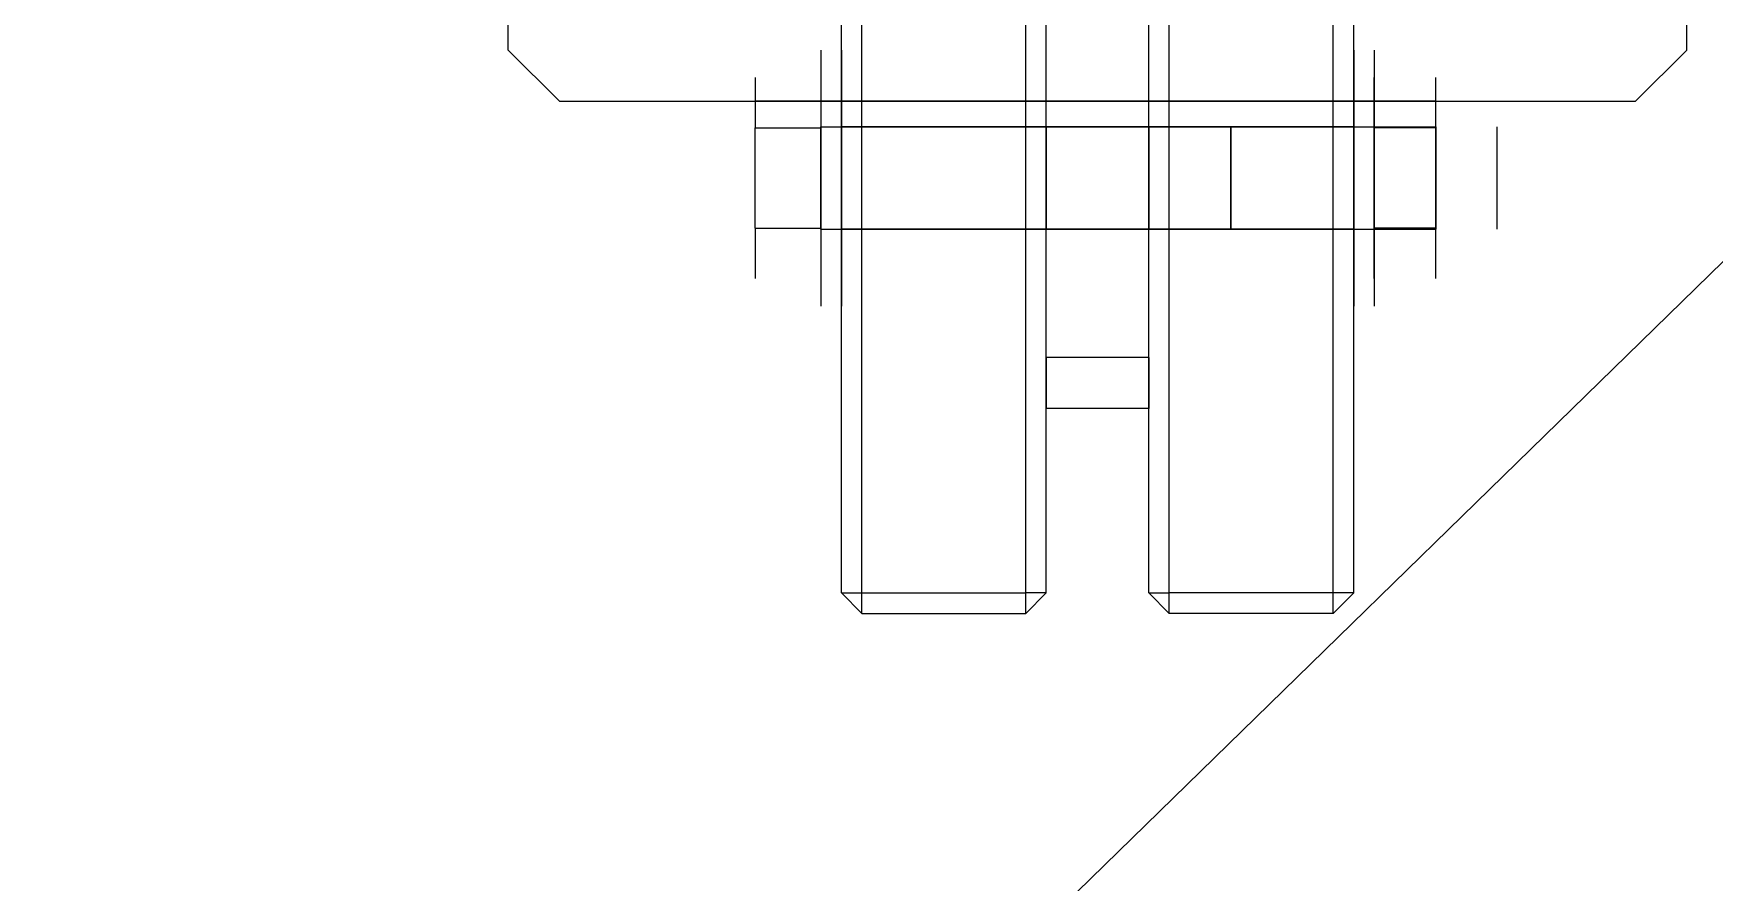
# Model space of a CAD drawing. Extents: x 0 to 2438, y 0 to 2056.
# Drawn here: x 1010.4 to 1092.4, y 703 to 744.4 of the extents above; entities that cross this region are included whole.
import ezdxf

# ---------------------------------------------------------------- set-up
doc = ezdxf.new("R2010")
doc.units = 0
doc.layers.get('0').update_dxf_attribs({"linetype": 'CONTINUOUS'})

msp = doc.modelspace()

# ---------------------------------------------------------------- linework, layer by layer
at = {"color": 253}
for p, q in [((1049.77, 717.134), (1049.77, 1265.13)), ((1050.77, 717.134), (1050.77, 1265.13)), ((1058.77, 717.134), (1058.77, 1265.13)), ((1059.77, 717.134), (1059.77, 1265.13)), ((1064.77, 717.134), (1064.77, 1265.13)), ((1065.77, 717.134), (1065.77, 1265.13)), ((1073.77, 717.134), (1073.77, 1265.13)), ((1074.77, 717.134), (1074.77, 1265.13)), ((1059.77, 728.634), (1059.77, 881.133)), ((1059.77, 741.133), (1059.77, 823.634)), ((1064.77, 741.133), (1064.77, 823.634)), ((1033.52, 743.634), (1033.52, 821.133)), ((1091.02, 743.634), (1091.02, 821.133)), ((1132.58, 772.16), (429.817, 86.133)), ((1132.58, 772.16), (429.817, 86.133)), ((1132.58, 772.16), (429.817, 86.133)), ((1033.52, 743.634), (1036.02, 741.133)), ((1048.77, 743.634), (1048.77, 731.132)), ((1049.77, 737.383), (1049.77, 743.634)), ((1049.77, 743.634), (1049.77, 731.132)), ((1074.77, 737.383), (1074.77, 743.634)), ((1074.77, 743.634), (1074.77, 731.132)), ((1075.77, 743.634), (1075.77, 731.132)), ((1088.52, 741.133), (1091.02, 743.634)), ((1045.57, 742.29), (1045.57, 739.838)), ((1048.77, 742.29), (1048.77, 739.838)), ((1048.77, 742.29), (1048.77, 739.838)), ((1075.77, 739.838), (1075.77, 742.29)), ((1075.77, 739.838), (1075.77, 742.29)), ((1078.77, 739.838), (1078.77, 742.29)), ((1036.02, 741.133), (1088.52, 741.133)), ((1059.77, 741.133), (1045.57, 741.133)), ((1064.77, 741.133), (1059.77, 741.133)), ((1059.77, 728.634), (1059.77, 741.133)), ((1078.77, 741.133), (1064.77, 741.133)), ((1064.77, 728.634), (1064.77, 741.133)), ((1045.57, 734.931), (1045.57, 739.838)), ((1045.57, 739.838), (1048.77, 739.838)), ((1048.77, 737.383), (1048.77, 739.881)), ((1048.77, 739.881), (1048.77, 734.882)), ((1048.77, 739.838), (1048.77, 739.881)), ((1048.77, 739.881), (1048.77, 739.838)), ((1048.77, 739.881), (1049.77, 739.881)), ((1048.77, 739.881), (1068.77, 739.881)), ((1048.77, 739.838), (1048.77, 739.027)), ((1048.77, 739.027), (1048.77, 739.838)), ((1048.77, 734.931), (1048.77, 739.838)), ((1048.77, 734.931), (1048.77, 739.838)), ((1049.77, 737.383), (1049.77, 739.881)), ((1049.77, 739.881), (1049.77, 734.882)), ((1049.77, 737.383), (1049.77, 739.881)), ((1049.77, 739.881), (1049.77, 734.882)), ((1059.77, 739.881), (1049.77, 739.881)), ((1059.77, 737.383), (1059.77, 739.881)), ((1059.77, 739.881), (1059.77, 734.882)), ((1059.77, 737.383), (1059.77, 739.881)), ((1059.77, 739.881), (1059.77, 734.882)), ((1064.77, 739.881), (1059.77, 739.881)), ((1064.77, 737.383), (1064.77, 739.881)), ((1064.77, 739.881), (1064.77, 734.882)), ((1064.77, 737.383), (1064.77, 739.881)), ((1064.77, 739.881), (1064.77, 734.882)), ((1074.77, 739.881), (1064.77, 739.881)), ((1068.77, 734.882), (1068.77, 739.881)), ((1068.77, 739.881), (1068.77, 737.383)), ((1068.77, 739.881), (1078.77, 739.881)), ((1074.77, 737.383), (1074.77, 739.881)), ((1074.77, 739.881), (1074.77, 734.882)), ((1074.77, 737.383), (1074.77, 739.881)), ((1074.77, 739.881), (1074.77, 734.882)), ((1074.77, 739.881), (1075.77, 739.881)), ((1075.77, 737.383), (1075.77, 739.881)), ((1075.77, 739.881), (1075.77, 734.882)), ((1075.77, 737.383), (1075.77, 739.881)), ((1075.77, 739.881), (1075.77, 734.882)), ((1075.77, 739.881), (1078.77, 739.881)), ((1075.77, 739.838), (1075.77, 734.931)), ((1078.77, 739.838), (1075.77, 739.838)), ((1075.77, 739.838), (1075.77, 734.931)), ((1078.77, 737.383), (1078.77, 739.881)), ((1078.77, 739.881), (1078.77, 734.882)), ((1078.77, 739.838), (1078.77, 734.931)), ((1081.77, 734.882), (1081.77, 739.881)), ((1048.77, 739.027), (1048.77, 738.195)), ((1048.77, 738.195), (1048.77, 739.027)), ((1048.77, 738.195), (1048.77, 737.383)), ((1048.77, 736.572), (1048.77, 738.195)), ((1048.77, 734.882), (1048.77, 737.383)), ((1048.77, 737.383), (1048.77, 736.572)), ((1049.77, 731.132), (1049.77, 737.383)), ((1049.77, 734.882), (1049.77, 737.383)), ((1049.77, 734.882), (1049.77, 737.383)), ((1059.77, 734.882), (1059.77, 737.383)), ((1059.77, 734.882), (1059.77, 737.383)), ((1064.77, 734.882), (1064.77, 737.383)), ((1064.77, 734.882), (1064.77, 737.383)), ((1068.77, 737.383), (1068.77, 734.882)), ((1074.77, 731.132), (1074.77, 737.383)), ((1074.77, 734.882), (1074.77, 737.383)), ((1074.77, 734.882), (1074.77, 737.383)), ((1075.77, 734.882), (1075.77, 737.383)), ((1075.77, 734.882), (1075.77, 737.383)), ((1078.77, 734.882), (1078.77, 737.383)), ((1048.77, 735.743), (1048.77, 736.572)), ((1048.77, 736.572), (1048.77, 735.743)), ((1048.77, 734.931), (1048.77, 735.743)), ((1048.77, 735.743), (1048.77, 734.931)), ((1045.57, 734.931), (1045.57, 732.476)), ((1045.57, 734.931), (1048.77, 734.931)), ((1048.77, 734.931), (1048.77, 734.882)), ((1048.77, 734.882), (1048.77, 734.931)), ((1048.77, 734.931), (1048.77, 732.476)), ((1048.77, 734.931), (1048.77, 732.476)), ((1048.77, 734.882), (1049.77, 734.882)), ((1048.77, 734.882), (1068.77, 734.882)), ((1059.77, 734.882), (1049.77, 734.882)), ((1064.77, 734.882), (1059.77, 734.882)), ((1074.77, 734.882), (1064.77, 734.882)), ((1068.77, 734.882), (1078.77, 734.882)), ((1074.77, 734.882), (1075.77, 734.882)), ((1078.77, 734.931), (1075.77, 734.931)), ((1075.77, 732.476), (1075.77, 734.931)), ((1075.77, 732.476), (1075.77, 734.931)), ((1075.77, 734.882), (1078.77, 734.882)), ((1078.77, 732.476), (1078.77, 734.931)), ((1059.77, 728.634), (1059.77, 726.133)), ((1064.77, 728.634), (1059.77, 728.634)), ((1064.77, 728.634), (1064.77, 726.133)), ((1064.77, 726.133), (1059.77, 726.133)), ((1050.77, 716.132), (1049.77, 717.134)), ((1049.77, 717.134), (1050.77, 717.134)), ((1050.77, 716.132), (1050.77, 717.134)), ((1050.77, 717.134), (1058.77, 717.134)), ((1058.77, 716.132), (1058.77, 717.134)), ((1058.77, 716.132), (1059.77, 717.134)), ((1059.77, 717.134), (1058.77, 717.134)), ((1065.77, 716.132), (1064.77, 717.134)), ((1064.77, 717.134), (1065.77, 717.134)), ((1073.77, 717.134), (1065.77, 717.134)), ((1065.77, 716.132), (1065.77, 717.134)), ((1073.77, 716.132), (1074.77, 717.134)), ((1074.77, 717.134), (1073.77, 717.134)), ((1073.77, 716.132), (1073.77, 717.134)), ((1050.77, 716.132), (1058.77, 716.132)), ((1073.77, 716.132), (1065.77, 716.132))]:
    msp.add_line(p, q, dxfattribs=at)

doc.saveas('drawing.dxf')
